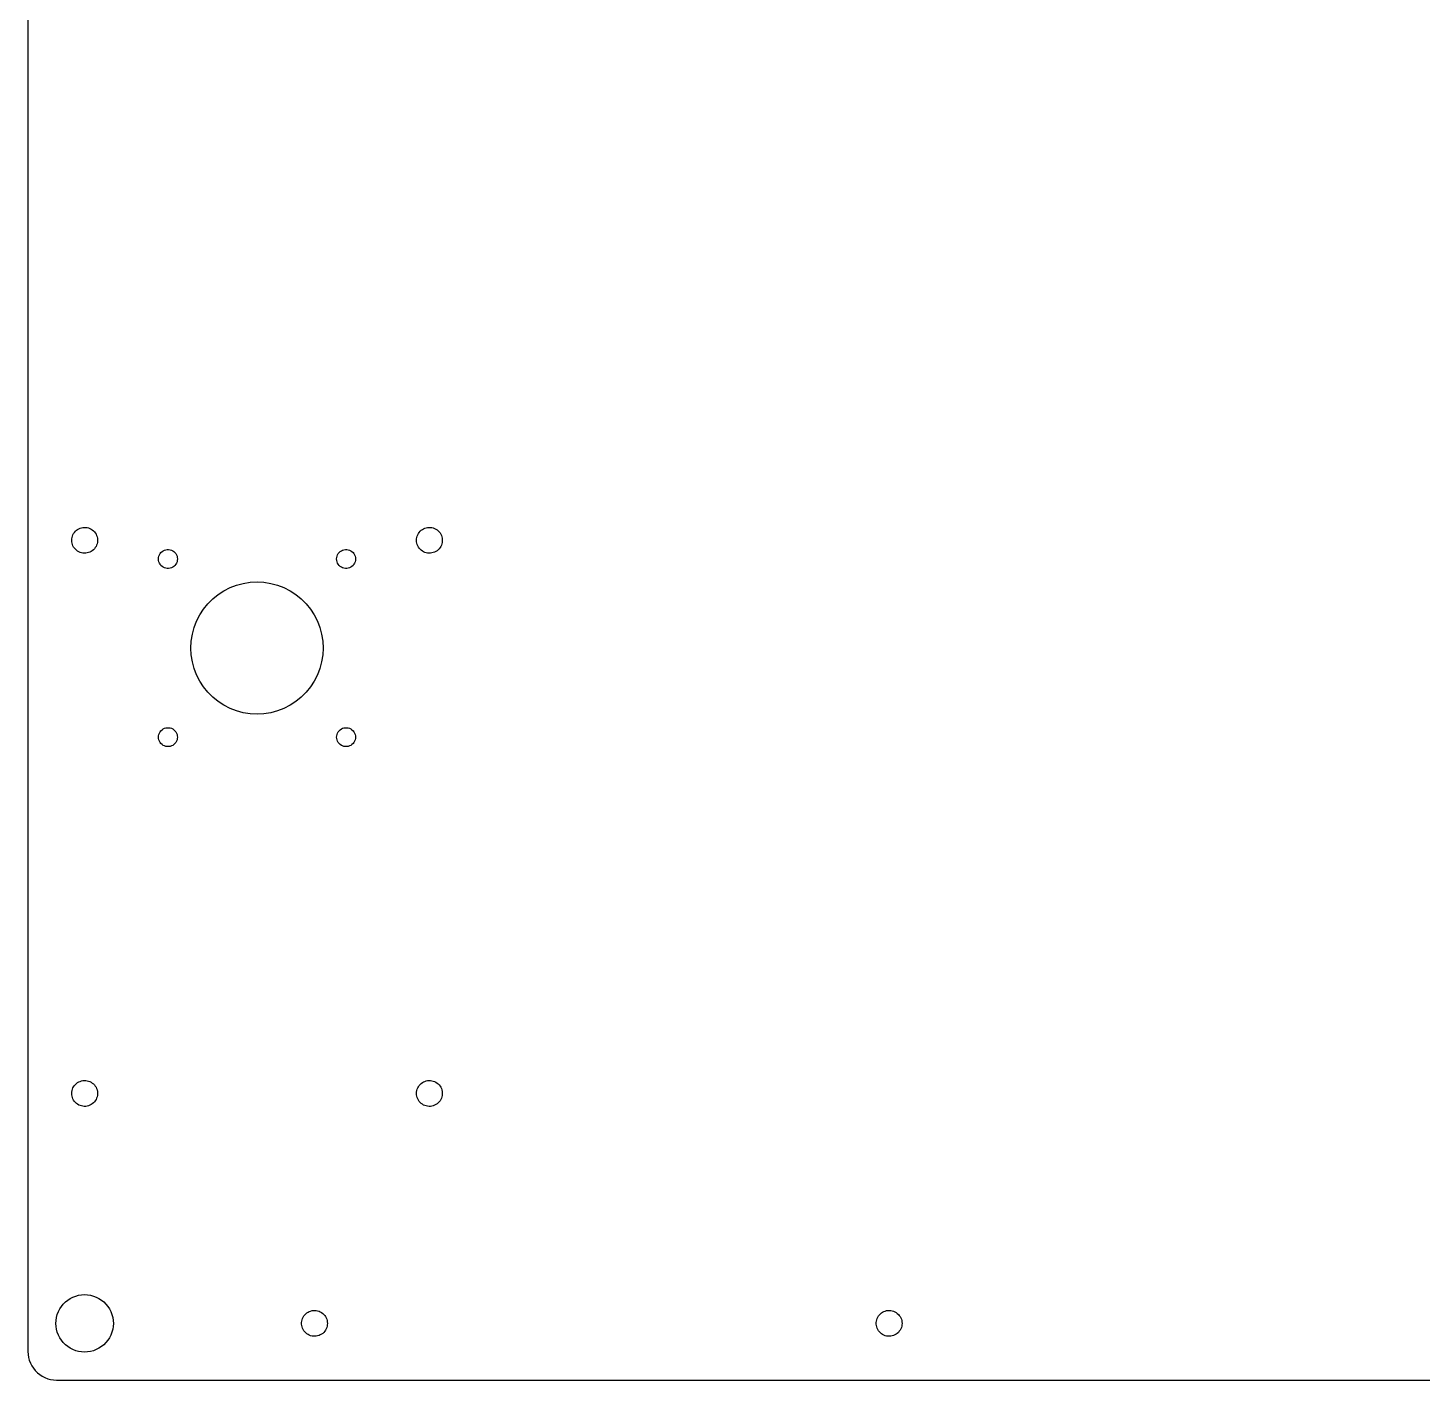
# Model space of a CAD drawing. Header units: metres. Extents: x -250 to 250, y -242 to 242.
# Drawn here: x -249.9 to -7.2, y -242.4 to -7.1 of the extents above; entities that cross this region are included whole.
import ezdxf

# ---------------------------------------------------------------- set-up
doc = ezdxf.new("R2010")
doc.units = ezdxf.units.M

msp = doc.modelspace()

# ---------------------------------------------------------------- linework, layer by layer
for p, q in [((-249.875, 237.375), (-249.875, -237.375)), ((-241.613, -94.6811), (-241.43, -94.5132)), ((-241.43, -94.5132), (-241.231, -94.3664)), ((-241.231, -94.3664), (-241.016, -94.2424)), ((-241.016, -94.2424), (-240.789, -94.1429)), ((-240.789, -94.1429), (-240.552, -94.0688)), ((-240.552, -94.0688), (-240.309, -94.0213)), ((-240.309, -94.0213), (-240.062, -94.0009)), ((-240.062, -94.0009), (-239.814, -94.0077)), ((-239.814, -94.0077), (-239.569, -94.0417)), ((-239.569, -94.0417), (-239.328, -94.1026)), ((-239.328, -94.1026), (-239.096, -94.1895)), ((-239.096, -94.1895), (-238.875, -94.3014)), ((-238.875, -94.3014), (-238.667, -94.437)), ((-238.667, -94.437), (-238.476, -94.5946)), ((-238.476, -94.5946), (-238.303, -94.7723)), ((-181.613, -94.6811), (-181.43, -94.5132)), ((-181.43, -94.5132), (-181.231, -94.3664)), ((-181.231, -94.3664), (-181.016, -94.2424)), ((-181.016, -94.2424), (-180.789, -94.1429)), ((-180.789, -94.1429), (-180.552, -94.0688)), ((-180.552, -94.0688), (-180.309, -94.0213)), ((-180.309, -94.0213), (-180.062, -94.0009)), ((-180.062, -94.0009), (-179.814, -94.0077)), ((-179.814, -94.0077), (-179.569, -94.0417)), ((-179.569, -94.0417), (-179.328, -94.1026)), ((-179.328, -94.1026), (-179.096, -94.1895)), ((-179.096, -94.1895), (-178.875, -94.3014)), ((-178.875, -94.3014), (-178.667, -94.437)), ((-178.667, -94.437), (-178.476, -94.5946)), ((-178.476, -94.5946), (-178.303, -94.7723)), ((-242.25, -96.25), (-242.236, -96.0025)), ((-242.236, -96.4975), (-242.25, -96.25)), ((-242.236, -96.0025), (-242.196, -95.758)), ((-242.196, -96.742), (-242.236, -96.4975)), ((-242.196, -95.758), (-242.128, -95.5194)), ((-242.128, -96.9806), (-242.196, -96.742)), ((-242.128, -95.5194), (-242.035, -95.2897)), ((-242.035, -97.2102), (-242.128, -96.9806)), ((-242.035, -95.2897), (-241.917, -95.0717)), ((-241.917, -95.0717), (-241.776, -94.868)), ((-241.776, -94.868), (-241.613, -94.6811)), ((-238.303, -94.7723), (-238.151, -94.9679)), ((-238.151, -94.9679), (-238.021, -95.1791)), ((-238.021, -95.1791), (-237.915, -95.4033)), ((-237.915, -95.4033), (-237.835, -95.6378)), ((-237.835, -96.8622), (-237.915, -97.0967)), ((-237.835, -95.6378), (-237.781, -95.8797)), ((-237.781, -96.6203), (-237.835, -96.8622)), ((-237.781, -95.8797), (-237.753, -96.1261)), ((-237.753, -96.3739), (-237.781, -96.6203)), ((-237.753, -96.1261), (-237.753, -96.3739)), ((-182.25, -96.25), (-182.236, -96.0025)), ((-182.236, -96.4975), (-182.25, -96.25)), ((-182.236, -96.0025), (-182.196, -95.758)), ((-182.196, -96.742), (-182.236, -96.4975)), ((-182.196, -95.758), (-182.128, -95.5194)), ((-182.128, -96.9806), (-182.196, -96.742)), ((-182.128, -95.5194), (-182.035, -95.2897)), ((-182.035, -97.2102), (-182.128, -96.9806)), ((-182.035, -95.2897), (-181.917, -95.0717)), ((-181.917, -95.0717), (-181.776, -94.868)), ((-181.776, -94.868), (-181.613, -94.6811)), ((-178.303, -94.7723), (-178.151, -94.9679)), ((-178.151, -94.9679), (-178.021, -95.1791)), ((-178.021, -95.1791), (-177.915, -95.4033)), ((-177.915, -95.4033), (-177.835, -95.6378)), ((-177.835, -96.8622), (-177.915, -97.0967)), ((-177.835, -95.6378), (-177.781, -95.8797)), ((-177.781, -96.6203), (-177.835, -96.8622)), ((-177.781, -95.8797), (-177.753, -96.1261)), ((-177.753, -96.3739), (-177.781, -96.6203)), ((-177.753, -96.1261), (-177.753, -96.3739)), ((-241.917, -97.4283), (-242.035, -97.2102)), ((-241.776, -97.632), (-241.917, -97.4283)), ((-241.613, -97.8189), (-241.776, -97.632)), ((-241.43, -97.9868), (-241.613, -97.8189)), ((-241.231, -98.1336), (-241.43, -97.9868)), ((-241.016, -98.2576), (-241.231, -98.1336)), ((-240.789, -98.3571), (-241.016, -98.2576)), ((-240.552, -98.4312), (-240.789, -98.3571)), ((-240.309, -98.4787), (-240.552, -98.4312)), ((-240.062, -98.4991), (-240.309, -98.4787)), ((-239.814, -98.4923), (-240.062, -98.4991)), ((-239.569, -98.4583), (-239.814, -98.4923)), ((-239.328, -98.3974), (-239.569, -98.4583)), ((-239.096, -98.3105), (-239.328, -98.3974)), ((-238.875, -98.1985), (-239.096, -98.3105)), ((-238.667, -98.063), (-238.875, -98.1985)), ((-238.476, -97.9054), (-238.667, -98.063)), ((-238.303, -97.7277), (-238.476, -97.9054)), ((-238.151, -97.5321), (-238.303, -97.7277)), ((-238.021, -97.3209), (-238.151, -97.5321)), ((-237.915, -97.0967), (-238.021, -97.3209)), ((-227.15, -99.5), (-227.132, -99.2541)), ((-227.132, -99.2541), (-227.077, -99.0137)), ((-227.077, -99.0137), (-226.987, -98.7841)), ((-226.987, -98.7841), (-226.863, -98.5705)), ((-226.863, -98.5705), (-226.71, -98.3777)), ((-226.71, -98.3777), (-226.529, -98.21)), ((-226.529, -98.21), (-226.325, -98.0711)), ((-226.325, -98.0711), (-226.103, -97.9641)), ((-226.103, -97.9641), (-225.867, -97.8914)), ((-225.867, -97.8914), (-225.623, -97.8546)), ((-225.623, -97.8546), (-225.377, -97.8546)), ((-225.377, -97.8546), (-225.133, -97.8914)), ((-225.133, -97.8914), (-224.897, -97.9641)), ((-224.897, -97.9641), (-224.675, -98.0711)), ((-224.675, -98.0711), (-224.471, -98.21)), ((-224.471, -98.21), (-224.29, -98.3777)), ((-224.29, -98.3777), (-224.137, -98.5705)), ((-224.137, -98.5705), (-224.013, -98.7841)), ((-224.013, -98.7841), (-223.923, -99.0137)), ((-223.923, -99.0137), (-223.868, -99.2541)), ((-223.868, -99.2541), (-223.85, -99.5)), ((-196.15, -99.5), (-196.132, -99.2541)), ((-196.132, -99.2541), (-196.077, -99.0137)), ((-196.077, -99.0137), (-195.987, -98.7841)), ((-195.987, -98.7841), (-195.863, -98.5705)), ((-195.863, -98.5705), (-195.71, -98.3777)), ((-195.71, -98.3777), (-195.529, -98.21)), ((-195.529, -98.21), (-195.325, -98.0711)), ((-195.325, -98.0711), (-195.103, -97.9641)), ((-195.103, -97.9641), (-194.867, -97.8914)), ((-194.867, -97.8914), (-194.623, -97.8546)), ((-194.623, -97.8546), (-194.377, -97.8546)), ((-194.377, -97.8546), (-194.133, -97.8914)), ((-194.133, -97.8914), (-193.897, -97.9641)), ((-193.897, -97.9641), (-193.675, -98.0711)), ((-193.675, -98.0711), (-193.471, -98.21)), ((-193.471, -98.21), (-193.29, -98.3777)), ((-193.29, -98.3777), (-193.137, -98.5705)), ((-193.137, -98.5705), (-193.013, -98.7841)), ((-193.013, -98.7841), (-192.923, -99.0137)), ((-192.923, -99.0137), (-192.868, -99.2541)), ((-192.868, -99.2541), (-192.85, -99.5)), ((-181.917, -97.4283), (-182.035, -97.2102)), ((-181.776, -97.632), (-181.917, -97.4283)), ((-181.613, -97.8189), (-181.776, -97.632)), ((-181.43, -97.9868), (-181.613, -97.8189)), ((-181.231, -98.1336), (-181.43, -97.9868)), ((-181.016, -98.2576), (-181.231, -98.1336)), ((-180.789, -98.3571), (-181.016, -98.2576)), ((-180.552, -98.4312), (-180.789, -98.3571)), ((-180.309, -98.4787), (-180.552, -98.4312)), ((-180.062, -98.4991), (-180.309, -98.4787)), ((-179.814, -98.4923), (-180.062, -98.4991)), ((-179.569, -98.4583), (-179.814, -98.4923)), ((-179.328, -98.3974), (-179.569, -98.4583)), ((-179.096, -98.3105), (-179.328, -98.3974)), ((-178.875, -98.1985), (-179.096, -98.3105)), ((-178.667, -98.063), (-178.875, -98.1985)), ((-178.476, -97.9054), (-178.667, -98.063)), ((-178.303, -97.7277), (-178.476, -97.9054)), ((-178.151, -97.5321), (-178.303, -97.7277)), ((-178.021, -97.3209), (-178.151, -97.5321)), ((-177.915, -97.0967), (-178.021, -97.3209)), ((-227.132, -99.7459), (-227.15, -99.5)), ((-227.077, -99.9863), (-227.132, -99.7459)), ((-226.987, -100.216), (-227.077, -99.9863)), ((-226.863, -100.429), (-226.987, -100.216)), ((-226.71, -100.622), (-226.863, -100.429)), ((-226.529, -100.79), (-226.71, -100.622)), ((-226.325, -100.929), (-226.529, -100.79)), ((-226.103, -101.036), (-226.325, -100.929)), ((-225.867, -101.109), (-226.103, -101.036)), ((-225.623, -101.145), (-225.867, -101.109)), ((-225.377, -101.145), (-225.623, -101.145)), ((-225.133, -101.109), (-225.377, -101.145)), ((-224.897, -101.036), (-225.133, -101.109)), ((-224.675, -100.929), (-224.897, -101.036)), ((-224.471, -100.79), (-224.675, -100.929)), ((-224.29, -100.622), (-224.471, -100.79)), ((-224.137, -100.429), (-224.29, -100.622)), ((-224.013, -100.216), (-224.137, -100.429)), ((-223.923, -99.9863), (-224.013, -100.216)), ((-223.868, -99.7459), (-223.923, -99.9863)), ((-223.85, -99.5), (-223.868, -99.7459)), ((-196.132, -99.7459), (-196.15, -99.5)), ((-196.077, -99.9863), (-196.132, -99.7459)), ((-195.987, -100.216), (-196.077, -99.9863)), ((-195.863, -100.429), (-195.987, -100.216)), ((-195.71, -100.622), (-195.863, -100.429)), ((-195.529, -100.79), (-195.71, -100.622)), ((-195.325, -100.929), (-195.529, -100.79)), ((-195.103, -101.036), (-195.325, -100.929)), ((-194.867, -101.109), (-195.103, -101.036)), ((-194.623, -101.145), (-194.867, -101.109)), ((-194.377, -101.145), (-194.623, -101.145)), ((-194.133, -101.109), (-194.377, -101.145)), ((-193.897, -101.036), (-194.133, -101.109)), ((-193.675, -100.929), (-193.897, -101.036)), ((-193.471, -100.79), (-193.675, -100.929)), ((-193.29, -100.622), (-193.471, -100.79)), ((-193.137, -100.429), (-193.29, -100.622)), ((-193.013, -100.216), (-193.137, -100.429)), ((-192.923, -99.9863), (-193.013, -100.216)), ((-192.868, -99.7459), (-192.923, -99.9863)), ((-192.85, -99.5), (-192.868, -99.7459)), ((-214.677, -104.494), (-213.554, -104.063)), ((-213.554, -104.063), (-212.391, -103.751)), ((-212.391, -103.751), (-211.202, -103.563)), ((-211.202, -103.563), (-210, -103.5)), ((-210, -103.5), (-208.798, -103.563)), ((-208.798, -103.563), (-207.609, -103.751)), ((-207.609, -103.751), (-206.446, -104.063)), ((-206.446, -104.063), (-205.323, -104.494)), ((-218.546, -107.305), (-217.695, -106.454)), ((-217.695, -106.454), (-216.76, -105.696)), ((-216.76, -105.696), (-215.75, -105.041)), ((-215.75, -105.041), (-214.677, -104.494)), ((-205.323, -104.494), (-204.25, -105.041)), ((-204.25, -105.041), (-203.24, -105.696)), ((-203.24, -105.696), (-202.305, -106.454)), ((-202.305, -106.454), (-201.454, -107.305)), ((-219.959, -109.25), (-219.304, -108.24)), ((-219.304, -108.24), (-218.546, -107.305)), ((-201.454, -107.305), (-200.696, -108.24)), ((-200.696, -108.24), (-200.041, -109.25)), ((-221.249, -112.609), (-220.937, -111.446)), ((-220.937, -111.446), (-220.506, -110.323)), ((-220.506, -110.323), (-219.959, -109.25)), ((-200.041, -109.25), (-199.494, -110.323)), ((-199.494, -110.323), (-199.063, -111.446)), ((-199.063, -111.446), (-198.751, -112.609)), ((-221.5, -115), (-221.437, -113.798)), ((-221.437, -113.798), (-221.249, -112.609)), ((-198.751, -112.609), (-198.563, -113.798)), ((-198.563, -113.798), (-198.5, -115)), ((-221.437, -116.202), (-221.5, -115)), ((-221.249, -117.391), (-221.437, -116.202)), ((-198.563, -116.202), (-198.751, -117.391)), ((-198.5, -115), (-198.563, -116.202)), ((-220.937, -118.554), (-221.249, -117.391)), ((-220.506, -119.677), (-220.937, -118.554)), ((-199.063, -118.554), (-199.494, -119.677)), ((-198.751, -117.391), (-199.063, -118.554)), ((-219.959, -120.75), (-220.506, -119.677)), ((-219.304, -121.76), (-219.959, -120.75)), ((-200.041, -120.75), (-200.696, -121.76)), ((-199.494, -119.677), (-200.041, -120.75)), ((-218.546, -122.695), (-219.304, -121.76)), ((-217.695, -123.546), (-218.546, -122.695)), ((-216.76, -124.304), (-217.695, -123.546)), ((-202.305, -123.546), (-203.24, -124.304)), ((-201.454, -122.695), (-202.305, -123.546)), ((-200.696, -121.76), (-201.454, -122.695)), ((-215.75, -124.959), (-216.76, -124.304)), ((-214.677, -125.506), (-215.75, -124.959)), ((-213.554, -125.937), (-214.677, -125.506)), ((-212.391, -126.249), (-213.554, -125.937)), ((-206.446, -125.937), (-207.609, -126.249)), ((-205.323, -125.506), (-206.446, -125.937)), ((-204.25, -124.959), (-205.323, -125.506)), ((-203.24, -124.304), (-204.25, -124.959)), ((-211.202, -126.437), (-212.391, -126.249)), ((-210, -126.5), (-211.202, -126.437)), ((-208.798, -126.437), (-210, -126.5)), ((-207.609, -126.249), (-208.798, -126.437)), ((-227.15, -130.5), (-227.132, -130.254)), ((-227.132, -130.746), (-227.15, -130.5)), ((-227.132, -130.254), (-227.077, -130.014)), ((-227.077, -130.986), (-227.132, -130.746)), ((-227.077, -130.014), (-226.987, -129.784)), ((-226.987, -131.216), (-227.077, -130.986)), ((-226.987, -129.784), (-226.863, -129.571)), ((-226.863, -129.571), (-226.71, -129.378)), ((-226.71, -129.378), (-226.529, -129.21)), ((-226.529, -129.21), (-226.325, -129.071)), ((-226.325, -129.071), (-226.103, -128.964)), ((-226.103, -128.964), (-225.867, -128.891)), ((-225.867, -128.891), (-225.623, -128.855)), ((-225.623, -128.855), (-225.377, -128.855)), ((-225.377, -128.855), (-225.133, -128.891)), ((-225.133, -128.891), (-224.897, -128.964)), ((-224.897, -128.964), (-224.675, -129.071)), ((-224.675, -129.071), (-224.471, -129.21)), ((-224.471, -129.21), (-224.29, -129.378)), ((-224.29, -129.378), (-224.137, -129.571)), ((-224.137, -129.571), (-224.013, -129.784)), ((-224.013, -129.784), (-223.923, -130.014)), ((-223.923, -130.986), (-224.013, -131.216)), ((-223.923, -130.014), (-223.868, -130.254)), ((-223.868, -130.746), (-223.923, -130.986)), ((-223.868, -130.254), (-223.85, -130.5)), ((-223.85, -130.5), (-223.868, -130.746)), ((-196.15, -130.5), (-196.132, -130.254)), ((-196.132, -130.746), (-196.15, -130.5)), ((-196.132, -130.254), (-196.077, -130.014)), ((-196.077, -130.986), (-196.132, -130.746)), ((-196.077, -130.014), (-195.987, -129.784)), ((-195.987, -131.216), (-196.077, -130.986)), ((-195.987, -129.784), (-195.863, -129.571)), ((-195.863, -129.571), (-195.71, -129.378)), ((-195.71, -129.378), (-195.529, -129.21)), ((-195.529, -129.21), (-195.325, -129.071)), ((-195.325, -129.071), (-195.103, -128.964)), ((-195.103, -128.964), (-194.867, -128.891)), ((-194.867, -128.891), (-194.623, -128.855)), ((-194.623, -128.855), (-194.377, -128.855)), ((-194.377, -128.855), (-194.133, -128.891)), ((-194.133, -128.891), (-193.897, -128.964)), ((-193.897, -128.964), (-193.675, -129.071)), ((-193.675, -129.071), (-193.471, -129.21)), ((-193.471, -129.21), (-193.29, -129.378)), ((-193.29, -129.378), (-193.137, -129.571)), ((-193.137, -129.571), (-193.013, -129.784)), ((-193.013, -129.784), (-192.923, -130.014)), ((-192.923, -130.986), (-193.013, -131.216)), ((-192.923, -130.014), (-192.868, -130.254)), ((-192.868, -130.746), (-192.923, -130.986)), ((-192.868, -130.254), (-192.85, -130.5)), ((-192.85, -130.5), (-192.868, -130.746)), ((-226.863, -131.429), (-226.987, -131.216)), ((-226.71, -131.622), (-226.863, -131.429)), ((-226.529, -131.79), (-226.71, -131.622)), ((-226.325, -131.929), (-226.529, -131.79)), ((-226.103, -132.036), (-226.325, -131.929)), ((-225.867, -132.109), (-226.103, -132.036)), ((-225.623, -132.145), (-225.867, -132.109)), ((-225.377, -132.145), (-225.623, -132.145)), ((-225.133, -132.109), (-225.377, -132.145)), ((-224.897, -132.036), (-225.133, -132.109)), ((-224.675, -131.929), (-224.897, -132.036)), ((-224.471, -131.79), (-224.675, -131.929)), ((-224.29, -131.622), (-224.471, -131.79)), ((-224.137, -131.429), (-224.29, -131.622)), ((-224.013, -131.216), (-224.137, -131.429)), ((-195.863, -131.429), (-195.987, -131.216)), ((-195.71, -131.622), (-195.863, -131.429)), ((-195.529, -131.79), (-195.71, -131.622)), ((-195.325, -131.929), (-195.529, -131.79)), ((-195.103, -132.036), (-195.325, -131.929)), ((-194.867, -132.109), (-195.103, -132.036)), ((-194.623, -132.145), (-194.867, -132.109)), ((-194.377, -132.145), (-194.623, -132.145)), ((-194.133, -132.109), (-194.377, -132.145)), ((-193.897, -132.036), (-194.133, -132.109)), ((-193.675, -131.929), (-193.897, -132.036)), ((-193.471, -131.79), (-193.675, -131.929)), ((-193.29, -131.622), (-193.471, -131.79)), ((-193.137, -131.429), (-193.29, -131.622)), ((-193.013, -131.216), (-193.137, -131.429)), ((-242.128, -191.769), (-242.035, -191.54)), ((-242.035, -191.54), (-241.917, -191.322)), ((-241.917, -191.322), (-241.776, -191.118)), ((-241.776, -191.118), (-241.613, -190.931)), ((-241.613, -190.931), (-241.43, -190.763)), ((-241.43, -190.763), (-241.231, -190.616)), ((-241.231, -190.616), (-241.016, -190.492)), ((-241.016, -190.492), (-240.789, -190.393)), ((-240.789, -190.393), (-240.552, -190.319)), ((-240.552, -190.319), (-240.309, -190.271)), ((-240.309, -190.271), (-240.062, -190.251)), ((-240.062, -190.251), (-239.814, -190.258)), ((-239.814, -190.258), (-239.569, -190.292)), ((-239.569, -190.292), (-239.328, -190.353)), ((-239.328, -190.353), (-239.096, -190.44)), ((-239.096, -190.44), (-238.875, -190.551)), ((-238.875, -190.551), (-238.667, -190.687)), ((-238.667, -190.687), (-238.476, -190.845)), ((-238.476, -190.845), (-238.303, -191.022)), ((-238.303, -191.022), (-238.151, -191.218)), ((-238.151, -191.218), (-238.021, -191.429)), ((-238.021, -191.429), (-237.915, -191.653)), ((-237.915, -191.653), (-237.835, -191.888)), ((-182.128, -191.769), (-182.035, -191.54)), ((-182.035, -191.54), (-181.917, -191.322)), ((-181.917, -191.322), (-181.776, -191.118)), ((-181.776, -191.118), (-181.613, -190.931)), ((-181.613, -190.931), (-181.43, -190.763)), ((-181.43, -190.763), (-181.231, -190.616)), ((-181.231, -190.616), (-181.016, -190.492)), ((-181.016, -190.492), (-180.789, -190.393)), ((-180.789, -190.393), (-180.552, -190.319)), ((-180.552, -190.319), (-180.309, -190.271)), ((-180.309, -190.271), (-180.062, -190.251)), ((-180.062, -190.251), (-179.814, -190.258)), ((-179.814, -190.258), (-179.569, -190.292)), ((-179.569, -190.292), (-179.328, -190.353)), ((-179.328, -190.353), (-179.096, -190.44)), ((-179.096, -190.44), (-178.875, -190.551)), ((-178.875, -190.551), (-178.667, -190.687)), ((-178.667, -190.687), (-178.476, -190.845)), ((-178.476, -190.845), (-178.303, -191.022)), ((-178.303, -191.022), (-178.151, -191.218)), ((-178.151, -191.218), (-178.021, -191.429)), ((-178.021, -191.429), (-177.915, -191.653)), ((-177.915, -191.653), (-177.835, -191.888)), ((-242.25, -192.5), (-242.236, -192.252)), ((-242.236, -192.748), (-242.25, -192.5)), ((-242.236, -192.252), (-242.196, -192.008)), ((-242.196, -192.992), (-242.236, -192.748)), ((-242.196, -192.008), (-242.128, -191.769)), ((-242.128, -193.231), (-242.196, -192.992)), ((-242.035, -193.46), (-242.128, -193.231)), ((-241.917, -193.678), (-242.035, -193.46)), ((-241.776, -193.882), (-241.917, -193.678)), ((-241.613, -194.069), (-241.776, -193.882)), ((-241.43, -194.237), (-241.613, -194.069)), ((-238.303, -193.978), (-238.476, -194.155)), ((-238.151, -193.782), (-238.303, -193.978)), ((-238.021, -193.571), (-238.151, -193.782)), ((-237.915, -193.347), (-238.021, -193.571)), ((-237.835, -193.112), (-237.915, -193.347)), ((-237.835, -191.888), (-237.781, -192.13)), ((-237.781, -192.87), (-237.835, -193.112)), ((-237.781, -192.13), (-237.753, -192.376)), ((-237.753, -192.624), (-237.781, -192.87)), ((-237.753, -192.376), (-237.753, -192.624)), ((-182.25, -192.5), (-182.236, -192.252)), ((-182.236, -192.748), (-182.25, -192.5)), ((-182.236, -192.252), (-182.196, -192.008)), ((-182.196, -192.992), (-182.236, -192.748)), ((-182.196, -192.008), (-182.128, -191.769)), ((-182.128, -193.231), (-182.196, -192.992)), ((-182.035, -193.46), (-182.128, -193.231)), ((-181.917, -193.678), (-182.035, -193.46)), ((-181.776, -193.882), (-181.917, -193.678)), ((-181.613, -194.069), (-181.776, -193.882)), ((-181.43, -194.237), (-181.613, -194.069)), ((-178.303, -193.978), (-178.476, -194.155)), ((-178.151, -193.782), (-178.303, -193.978)), ((-178.021, -193.571), (-178.151, -193.782)), ((-177.915, -193.347), (-178.021, -193.571)), ((-177.835, -193.112), (-177.915, -193.347)), ((-177.835, -191.888), (-177.781, -192.13)), ((-177.781, -192.87), (-177.835, -193.112)), ((-177.781, -192.13), (-177.753, -192.376)), ((-177.753, -192.624), (-177.781, -192.87)), ((-177.753, -192.376), (-177.753, -192.624)), ((-241.231, -194.384), (-241.43, -194.237)), ((-241.016, -194.508), (-241.231, -194.384)), ((-240.789, -194.607), (-241.016, -194.508)), ((-240.552, -194.681), (-240.789, -194.607)), ((-240.309, -194.729), (-240.552, -194.681)), ((-240.062, -194.749), (-240.309, -194.729)), ((-239.814, -194.742), (-240.062, -194.749)), ((-239.569, -194.708), (-239.814, -194.742)), ((-239.328, -194.647), (-239.569, -194.708)), ((-239.096, -194.56), (-239.328, -194.647)), ((-238.875, -194.449), (-239.096, -194.56)), ((-238.667, -194.313), (-238.875, -194.449)), ((-238.476, -194.155), (-238.667, -194.313)), ((-181.231, -194.384), (-181.43, -194.237)), ((-181.016, -194.508), (-181.231, -194.384)), ((-180.789, -194.607), (-181.016, -194.508)), ((-180.552, -194.681), (-180.789, -194.607)), ((-180.309, -194.729), (-180.552, -194.681)), ((-180.062, -194.749), (-180.309, -194.729)), ((-179.814, -194.742), (-180.062, -194.749)), ((-179.569, -194.708), (-179.814, -194.742)), ((-179.328, -194.647), (-179.569, -194.708)), ((-179.096, -194.56), (-179.328, -194.647)), ((-178.875, -194.449), (-179.096, -194.56)), ((-178.667, -194.313), (-178.875, -194.449)), ((-178.476, -194.155), (-178.667, -194.313)), ((-242.5, -228.17), (-242.034, -227.932)), ((-242.034, -227.932), (-241.545, -227.745)), ((-241.545, -227.745), (-241.04, -227.609)), ((-241.04, -227.609), (-240.523, -227.527)), ((-240.523, -227.527), (-240, -227.5)), ((-240, -227.5), (-239.477, -227.527)), ((-239.477, -227.527), (-238.96, -227.609)), ((-238.96, -227.609), (-238.455, -227.745)), ((-238.455, -227.745), (-237.966, -227.932)), ((-237.966, -227.932), (-237.5, -228.17)), ((-244.755, -230.955), (-244.568, -230.466)), ((-244.568, -230.466), (-244.33, -230)), ((-244.33, -230), (-244.045, -229.561)), ((-244.045, -229.561), (-243.716, -229.154)), ((-243.716, -229.154), (-243.346, -228.784)), ((-243.346, -228.784), (-242.939, -228.455)), ((-242.939, -228.455), (-242.5, -228.17)), ((-237.5, -228.17), (-237.061, -228.455)), ((-237.061, -228.455), (-236.654, -228.784)), ((-236.654, -228.784), (-236.284, -229.154)), ((-236.284, -229.154), (-235.955, -229.561)), ((-235.955, -229.561), (-235.67, -230)), ((-235.67, -230), (-235.432, -230.466)), ((-235.432, -230.466), (-235.245, -230.955)), ((-201.125, -230.551), (-200.904, -230.44)), ((-200.904, -230.44), (-200.672, -230.353)), ((-200.672, -230.353), (-200.431, -230.292)), ((-200.431, -230.292), (-200.186, -230.258)), ((-200.186, -230.258), (-199.938, -230.251)), ((-199.938, -230.251), (-199.691, -230.271)), ((-199.691, -230.271), (-199.448, -230.319)), ((-199.448, -230.319), (-199.211, -230.393)), ((-199.211, -230.393), (-198.984, -230.492)), ((-198.984, -230.492), (-198.769, -230.616)), ((-101.125, -230.551), (-100.904, -230.44)), ((-100.904, -230.44), (-100.672, -230.353)), ((-100.672, -230.353), (-100.431, -230.292)), ((-100.431, -230.292), (-100.186, -230.258)), ((-100.186, -230.258), (-99.938, -230.251)), ((-99.938, -230.251), (-99.6909, -230.271)), ((-99.6909, -230.271), (-99.4476, -230.319)), ((-99.4476, -230.319), (-99.2111, -230.393)), ((-99.2111, -230.393), (-98.984, -230.492)), ((-98.984, -230.492), (-98.7694, -230.616)), ((-245, -232.5), (-244.973, -231.977)), ((-244.973, -233.023), (-245, -232.5)), ((-244.973, -231.977), (-244.891, -231.46)), ((-244.891, -231.46), (-244.755, -230.955)), ((-235.245, -230.955), (-235.109, -231.46)), ((-235.109, -231.46), (-235.027, -231.977)), ((-235.027, -231.977), (-235, -232.5)), ((-235, -232.5), (-235.027, -233.023)), ((-202.247, -232.376), (-202.219, -232.13)), ((-202.247, -232.624), (-202.247, -232.376)), ((-202.219, -232.87), (-202.247, -232.624)), ((-202.219, -232.13), (-202.165, -231.888)), ((-202.165, -233.112), (-202.219, -232.87)), ((-202.165, -231.888), (-202.085, -231.653)), ((-202.085, -231.653), (-201.979, -231.429)), ((-201.979, -231.429), (-201.849, -231.218)), ((-201.849, -231.218), (-201.697, -231.022)), ((-201.697, -231.022), (-201.524, -230.845)), ((-201.524, -230.845), (-201.333, -230.687)), ((-201.333, -230.687), (-201.125, -230.551)), ((-198.769, -230.616), (-198.57, -230.763)), ((-198.57, -230.763), (-198.387, -230.931)), ((-198.387, -230.931), (-198.224, -231.118)), ((-198.224, -231.118), (-198.083, -231.322)), ((-198.083, -231.322), (-197.965, -231.54)), ((-197.965, -231.54), (-197.872, -231.769)), ((-197.872, -231.769), (-197.804, -232.008)), ((-197.804, -232.008), (-197.764, -232.252)), ((-197.764, -232.748), (-197.804, -232.992)), ((-197.764, -232.252), (-197.75, -232.5)), ((-197.75, -232.5), (-197.764, -232.748)), ((-102.247, -232.376), (-102.219, -232.13)), ((-102.247, -232.624), (-102.247, -232.376)), ((-102.219, -232.87), (-102.247, -232.624)), ((-102.219, -232.13), (-102.165, -231.888)), ((-102.165, -233.112), (-102.219, -232.87)), ((-102.165, -231.888), (-102.085, -231.653)), ((-102.085, -231.653), (-101.979, -231.429)), ((-101.979, -231.429), (-101.849, -231.218)), ((-101.849, -231.218), (-101.697, -231.022)), ((-101.697, -231.022), (-101.524, -230.845)), ((-101.524, -230.845), (-101.333, -230.687)), ((-101.333, -230.687), (-101.125, -230.551)), ((-98.7694, -230.616), (-98.5696, -230.763)), ((-98.5696, -230.763), (-98.3872, -230.931)), ((-98.3872, -230.931), (-98.2244, -231.118)), ((-98.2244, -231.118), (-98.0832, -231.322)), ((-98.0832, -231.322), (-97.9652, -231.54)), ((-97.9652, -231.54), (-97.8719, -231.769)), ((-97.8719, -231.769), (-97.8045, -232.008)), ((-97.8045, -232.008), (-97.7637, -232.252)), ((-97.7637, -232.748), (-97.8045, -232.992)), ((-97.7637, -232.252), (-97.75, -232.5)), ((-97.75, -232.5), (-97.7637, -232.748)), ((-244.891, -233.54), (-244.973, -233.023)), ((-244.755, -234.045), (-244.891, -233.54)), ((-244.568, -234.534), (-244.755, -234.045)), ((-244.33, -235), (-244.568, -234.534)), ((-244.045, -235.439), (-244.33, -235)), ((-235.67, -235), (-235.955, -235.439)), ((-235.432, -234.534), (-235.67, -235)), ((-235.245, -234.045), (-235.432, -234.534)), ((-235.109, -233.54), (-235.245, -234.045)), ((-235.027, -233.023), (-235.109, -233.54)), ((-202.085, -233.347), (-202.165, -233.112)), ((-201.979, -233.571), (-202.085, -233.347)), ((-201.849, -233.782), (-201.979, -233.571)), ((-201.697, -233.978), (-201.849, -233.782)), ((-201.524, -234.155), (-201.697, -233.978)), ((-201.333, -234.313), (-201.524, -234.155)), ((-201.125, -234.449), (-201.333, -234.313)), ((-200.904, -234.56), (-201.125, -234.449)), ((-200.672, -234.647), (-200.904, -234.56)), ((-200.431, -234.708), (-200.672, -234.647)), ((-200.186, -234.742), (-200.431, -234.708)), ((-199.938, -234.749), (-200.186, -234.742)), ((-199.691, -234.729), (-199.938, -234.749)), ((-199.448, -234.681), (-199.691, -234.729)), ((-199.211, -234.607), (-199.448, -234.681)), ((-198.984, -234.508), (-199.211, -234.607)), ((-198.769, -234.384), (-198.984, -234.508)), ((-198.57, -234.237), (-198.769, -234.384)), ((-198.387, -234.069), (-198.57, -234.237)), ((-198.224, -233.882), (-198.387, -234.069)), ((-198.083, -233.678), (-198.224, -233.882)), ((-197.965, -233.46), (-198.083, -233.678)), ((-197.872, -233.231), (-197.965, -233.46)), ((-197.804, -232.992), (-197.872, -233.231)), ((-102.085, -233.347), (-102.165, -233.112)), ((-101.979, -233.571), (-102.085, -233.347)), ((-101.849, -233.782), (-101.979, -233.571)), ((-101.697, -233.978), (-101.849, -233.782)), ((-101.524, -234.155), (-101.697, -233.978)), ((-101.333, -234.313), (-101.524, -234.155)), ((-101.125, -234.449), (-101.333, -234.313)), ((-100.904, -234.56), (-101.125, -234.449)), ((-100.672, -234.647), (-100.904, -234.56)), ((-100.431, -234.708), (-100.672, -234.647)), ((-100.186, -234.742), (-100.431, -234.708)), ((-99.938, -234.749), (-100.186, -234.742)), ((-99.6909, -234.729), (-99.938, -234.749)), ((-99.4476, -234.681), (-99.6909, -234.729)), ((-99.2111, -234.607), (-99.4476, -234.681)), ((-98.984, -234.508), (-99.2111, -234.607)), ((-98.7694, -234.384), (-98.984, -234.508)), ((-98.5696, -234.237), (-98.7694, -234.384)), ((-98.3872, -234.069), (-98.5696, -234.237)), ((-98.2244, -233.882), (-98.3872, -234.069)), ((-98.0832, -233.678), (-98.2244, -233.882)), ((-97.9652, -233.46), (-98.0832, -233.678)), ((-97.8719, -233.231), (-97.9652, -233.46)), ((-97.8045, -232.992), (-97.8719, -233.231)), ((-249.875, -237.375), (-249.848, -237.898)), ((-243.716, -235.846), (-244.045, -235.439)), ((-243.346, -236.216), (-243.716, -235.846)), ((-242.939, -236.545), (-243.346, -236.216)), ((-242.5, -236.83), (-242.939, -236.545)), ((-242.034, -237.068), (-242.5, -236.83)), ((-241.545, -237.255), (-242.034, -237.068)), ((-241.04, -237.391), (-241.545, -237.255)), ((-240.523, -237.473), (-241.04, -237.391)), ((-240, -237.5), (-240.523, -237.473)), ((-239.477, -237.473), (-240, -237.5)), ((-238.96, -237.391), (-239.477, -237.473)), ((-238.455, -237.255), (-238.96, -237.391)), ((-237.966, -237.068), (-238.455, -237.255)), ((-237.5, -236.83), (-237.966, -237.068)), ((-237.061, -236.545), (-237.5, -236.83)), ((-236.654, -236.216), (-237.061, -236.545)), ((-236.284, -235.846), (-236.654, -236.216)), ((-235.955, -235.439), (-236.284, -235.846)), ((-249.848, -237.898), (-249.766, -238.415)), ((-249.766, -238.415), (-249.63, -238.92)), ((-249.63, -238.92), (-249.443, -239.409)), ((-249.443, -239.409), (-249.205, -239.875)), ((-249.205, -239.875), (-248.92, -240.314)), ((-248.92, -240.314), (-248.591, -240.721)), ((-248.591, -240.721), (-248.221, -241.091)), ((-248.221, -241.091), (-247.814, -241.42)), ((-247.814, -241.42), (-247.375, -241.705)), ((-247.375, -241.705), (-246.909, -241.943)), ((-246.909, -241.943), (-246.42, -242.13)), ((-246.42, -242.13), (-245.915, -242.266)), ((-245.915, -242.266), (-245.398, -242.348)), ((-245.398, -242.348), (-244.875, -242.375)), ((-244.875, -242.375), (244.875, -242.375))]:
    msp.add_line(p, q)

doc.saveas('drawing.dxf')
